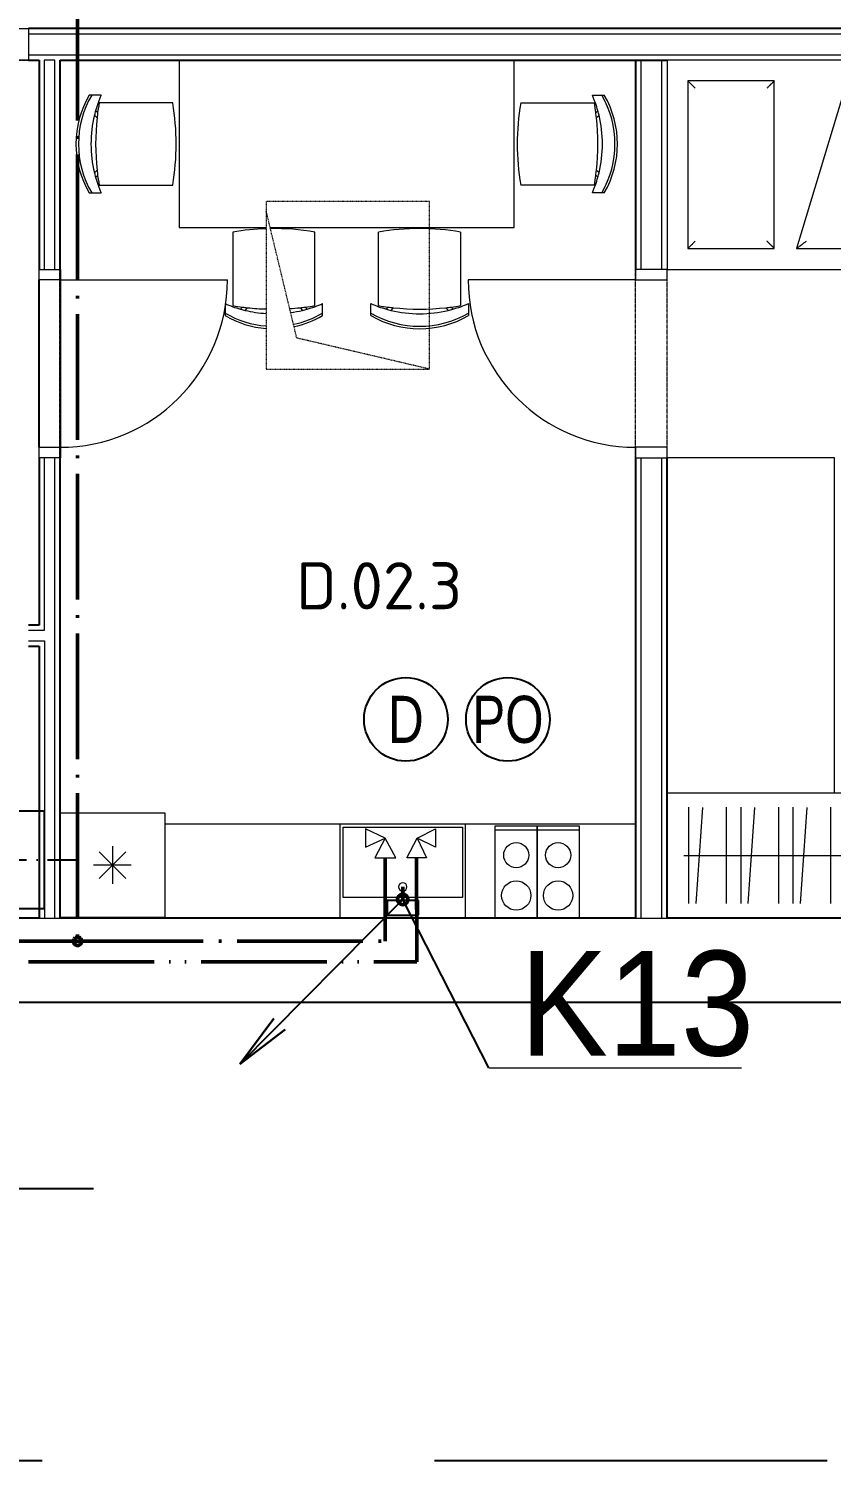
# Model space of a CAD drawing. Header units: millimetres. Extents: x 2377 to 264466, y -28213 to 61616.
# Drawn here: x 17468 to 21302, y 4870 to 11710 of the extents above; entities that cross this region are included whole.
import ezdxf
from ezdxf.enums import TextEntityAlignment as Align
from ezdxf.lldxf.tags import DXFTag

# ---------------------------------------------------------------- set-up
doc = ezdxf.new("R2010")
doc.units = ezdxf.units.MM
for name, pattern in [('ACAD_ISO04W100', [30.5, 24, -3, 0.5, -3]), ('ACAD_ISO05W100', [33, 24, -3, 0, -3, 0, -3]), ('Bodkočiarkovaná 3mm', [5, 3, -1, 0, -1]), ('Nad rovinou rezu _viditeľná hrana_', [6, 3, -1.5, 0, -1.5]), ('Čiarkovaná 3mm', [6, 3, -3])]:
    doc.linetypes.add(name, pattern=pattern)
doc.layers.get('0').update_dxf_attribs({"color": 8})
for name, color, linetype, lineweight in [('01_Plná_0_18mm_čierna', 8, 'Continuous', 9), ('_Overhead_', 8, 'Nad rovinou rezu _viditeľná hrana_', 9), ('Common Edges', 8, 'Continuous', 20), ('Dvere - nad rovinou rezu', 8, 'Bodkočiarkovaná 3mm', 9), ('Floors', 8, 'Continuous', 20), ('Frame_Mullion', 8, 'Continuous', 20), ('Furniture', 8, 'Continuous', 9), ('Plan Swing', 8, 'Continuous', 9), ('Plumbing Fixtures', 8, 'Continuous', 9), ('Room Tags', 8, 'Continuous', 9), ('Walls', 8, 'Continuous', 25), ('ZTI- BATÉRIE', 6, 'Continuous', 18), ('ZTI- PRÍVOD STUDENEJ VODY', 5, 'ACAD_ISO04W100', 50), ('ZTI- PRÍVOD TEPLEJ VODY', 1, 'ACAD_ISO05W100', 50), ('ZTI_KANAL', 30, 'Continuous', 50), ('ZTI_S_KANAL', 30, 'Continuous', 50)]:
    doc.layers.add(name, color=color, linetype=linetype, lineweight=lineweight)
for name, color, linetype in [('IS_Popisy_úseků_Vodovod', 7, 'SOLID'), ('ZT_SMER STUPANIA', 4, 'Continuous'), ('ZTI_popis Pluvia 150', 7, 'Continuous'), ('ZTI_T_ZARPR', 4, 'Continuous')]:
    doc.layers.add(name, color=color, linetype=linetype)
doc.layers.add('NETLAC', color=240, linetype='Čiarkovaná 3mm', plot=False, transparency=0.1)
doc.styles.add('HRUBE', font='arial.ttf', dxfattribs={"width": 0.75})
doc.styles.add('ISOCPEUR_6', font='isocpeur.ttf', dxfattribs={"height": 225})
doc.styles.add('Style-Arial', font='arial.ttf')
tags = doc.linetypes.add('SOLID', pattern=[10, 10, 0]).pattern_tags.tags
tags[6:7] = [DXFTag(74, 4), DXFTag(75, 0), DXFTag(340, '0'), DXFTag(46, 0.0), DXFTag(50, 0.0), DXFTag(44, 0.0), DXFTag(45, 0.0)]
tags[4:5] = [DXFTag(74, 4), DXFTag(75, 0), DXFTag(340, '0'), DXFTag(46, 0.0), DXFTag(50, 0.0), DXFTag(44, 0.0), DXFTag(45, 0.0)]

# ---------------------------------------------------------------- blocks, each defined once
blk = doc.blocks.new('Dvere 1-kridlové obložkové plné - 800x1970 PZ-4832842-2NP _PRAC_')
at = {"layer": 'Dvere - nad rovinou rezu'}
for p, q in [((-450, 75), (450, 75)), ((-450, -75), (450, -75))]:
    blk.add_line(p, q, dxfattribs=at)
at = {"layer": 'Frame_Mullion'}
for p, q in [((-450, 75), (-400, 75)), ((-450, -75), (-450, 75)), ((-400, 75), (-400, -75)), ((400, 75), (450, 75)), ((400, -75), (400, 75)), ((450, 75), (450, -75)), ((-400, -75), (-450, -75)), ((450, -75), (400, -75))]:
    blk.add_line(p, q, dxfattribs=at)
at = {"layer": 'Plan Swing'}
blk.add_line((400, -75), (400, -875), dxfattribs=at)
blk.add_arc((400, -75), 800, 180, 270, dxfattribs=at)
blk = doc.blocks.new('Dvere 1-kridlové obložkové plné - 800x1970-4672632-2NP _PRAC_')
at = {"layer": 'Dvere - nad rovinou rezu'}
for p, q in [((-450, 50), (450, 50)), ((-450, -50), (450, -50))]:
    blk.add_line(p, q, dxfattribs=at)
at = {"layer": 'Frame_Mullion'}
for p, q in [((-450, 50), (-400, 50)), ((-450, -50), (-450, 50)), ((-400, 50), (-400, -50)), ((400, 50), (450, 50)), ((400, -50), (400, 50)), ((450, 50), (450, -50)), ((-400, -50), (-450, -50)), ((450, -50), (400, -50))]:
    blk.add_line(p, q, dxfattribs=at)
at = {"layer": 'Plan Swing'}
blk.add_line((400, -50), (400, -850), dxfattribs=at)
blk.add_arc((400, -50), 800, 180, 270, dxfattribs=at)
blk = doc.blocks.new('Dvere 1-kridlové obložkové plné - 800x1970-4673337-2NP _PRAC_')
at = {"layer": 'Dvere - nad rovinou rezu'}
for p, q in [((-450, 75), (450, 75)), ((-450, -75), (450, -75))]:
    blk.add_line(p, q, dxfattribs=at)
at = {"layer": 'Frame_Mullion'}
for p, q in [((-400, 75), (-450, 75)), ((-450, 75), (-450, -75)), ((-400, -75), (-400, 75)), ((450, 75), (400, 75)), ((400, 75), (400, -75)), ((450, -75), (450, 75)), ((-450, -75), (-400, -75)), ((400, -75), (450, -75))]:
    blk.add_line(p, q, dxfattribs=at)
at = {"layer": 'Plan Swing'}
blk.add_line((400, 75), (400, 875), dxfattribs=at)
blk.add_arc((400, 75), 800, 90, 180, dxfattribs=at)
blk = doc.blocks.new('CS_Satnik - CS_Satnik-5018938-2NP _PRAC_')
at = {"layer": 'Furniture'}
for p, q in [((0, 0), (0, 600)), ((0, 600), (2900.5, 600)), ((2900.5, 600), (2900.5, 0)), ((105, 70), (105, 530)), ((139, 70.6), (171, 529.4)), ((285, 70), (285, 530)), ((354.1, 70), (354.1, 530)), ((388.1, 70.6), (420.2, 529.4)), ((534.1, 70), (534.1, 530)), ((603.3, 70), (603.3, 530)), ((637.2, 70.6), (669.3, 529.4)), ((783.3, 70), (783.3, 530)), ((852.4, 70), (852.4, 530)), ((886.4, 70.6), (918.5, 529.4)), ((1032.4, 70), (1032.4, 530)), ((1101.5, 70), (1101.5, 530)), ((1135.5, 70.6), (1167.6, 529.4)), ((1281.5, 70), (1281.5, 530)), ((1350.7, 70), (1350.7, 530)), ((1384.6, 70.6), (1416.7, 529.4)), ((1530.7, 70), (1530.7, 530)), ((1599.8, 70), (1599.8, 530)), ((1633.8, 70.6), (1665.9, 529.4)), ((1779.8, 70), (1779.8, 530)), ((1849, 70), (1849, 530)), ((1882.9, 70.6), (1915, 529.4)), ((2029, 70), (2029, 530)), ((2098.1, 70), (2098.1, 530)), ((2132, 70.6), (2164.1, 529.4)), ((2278.1, 70), (2278.1, 530)), ((2347.2, 70), (2347.2, 530)), ((2381.2, 70.6), (2413.3, 529.4)), ((2527.2, 70), (2527.2, 530)), ((2596.4, 70), (2596.4, 530)), ((2630.3, 70.6), (2662.4, 529.4)), ((2776.4, 70), (2776.4, 530)), ((80, 300), (2820.5, 300)), ((2900.5, 0), (0, 0))]:
    blk.add_line(p, q, dxfattribs=at)
blk = doc.blocks.new('CS_Poschodova postel - CS_Poschodova postel-1936626-2NP _PRAC_')
at = {"layer": 'Furniture'}
for p, q in [((1000, 2000), (0, 2000)), ((0, 2000), (0, 814.5)), ((1000, 0), (1000, 2000)), ((100, 1900), (100, 1487.7)), ((390.6, 1900), (100, 1900)), ((900, 1900), (390.6, 1900)), ((900, 1487.7), (900, 1900)), ((100, 1487.7), (362.4, 1487.7)), ((362.4, 1487.7), (900, 1487.7)), ((900, 1139.8), (100, 1380.7)), ((100, 1380.7), (100, 814.5)), ((900, 100), (900, 1139.8)), ((100, 771.7), (100, 100)), ((0, 747.6), (0, 0)), ((100, 100), (900, 100)), ((0, 0), (1000, 0))]:
    blk.add_line(p, q, dxfattribs=at)
for points, knots in [([(135, 1865), (131.9, 1868.1), (127.4, 1872.6), (121.6, 1878.4), (118.1, 1881.9), (115.6, 1884.5), (113.1, 1886.9), (110.7, 1889.2), (108.7, 1891.3), (106.7, 1893.3), (104.6, 1895.4), (102.6, 1897.4), (100.6, 1899.4), (100, 1900), (100, 1900)], [-1, -1, -1, -1, -0.833333, -0.75, -0.666667, -0.625, -0.583333, -0.5, -0.458333, -0.416667, -0.333333, -0.25, -0.166667, 0, 0, 0, 0]), ([(900, 1900), (900, 1900), (899.4, 1899.4), (897.4, 1897.4), (895.4, 1895.4), (893.3, 1893.3), (891.3, 1891.3), (889.2, 1889.3), (886.4, 1886.4), (883.2, 1883.2), (880.5, 1880.5), (877.7, 1877.7), (872.6, 1872.6), (868.1, 1868.1), (865, 1865)], [0, 0, 0, 0, 0.166667, 0.25, 0.333333, 0.416667, 0.458333, 0.5, 0.583333, 0.666667, 0.708333, 0.75, 0.833333, 1, 1, 1, 1]), ([(100, 1487.7), (100, 1487.7), (100.6, 1488.3), (102.6, 1490.3), (104.6, 1492.3), (106.7, 1494.4), (108.7, 1496.4), (110.8, 1498.5), (113.6, 1501.3), (116.8, 1504.5), (119.5, 1507.2), (122.3, 1510), (127.4, 1515.1), (131.9, 1519.6), (135, 1522.7)], [0, 0, 0, 0, 0.166667, 0.25, 0.333333, 0.416667, 0.458333, 0.5, 0.583333, 0.666667, 0.708333, 0.75, 0.833333, 1, 1, 1, 1]), ([(900, 1487.7), (900, 1487.7), (899.4, 1488.3), (897.4, 1490.3), (895.4, 1492.3), (893.3, 1494.4), (891.3, 1496.4), (889.3, 1498.5), (886.4, 1501.3), (883.2, 1504.5), (880.5, 1507.2), (877.7, 1510), (872.6, 1515.1), (868.1, 1519.7), (865, 1522.7)], [0, 0, 0, 0, 0.166667, 0.25, 0.333333, 0.416667, 0.458333, 0.5, 0.583333, 0.666667, 0.708333, 0.75, 0.833333, 1, 1, 1, 1]), ([(100, 1380.7), (100, 1380.7), (100.6, 1379.9), (102.3, 1377.6), (103.6, 1375.9), (105, 1373.9), (106.7, 1371.6), (108.7, 1369), (110.7, 1366.2), (113.1, 1363.1), (115.6, 1359.8), (118.1, 1356.3), (121.6, 1351.7), (127.4, 1343.9), (131.9, 1337.7), (135, 1333.6)], [0, 0, 0, 0, 0.166667, 0.25, 0.291667, 0.333333, 0.416667, 0.458333, 0.5, 0.583333, 0.625, 0.666667, 0.75, 0.833333, 1, 1, 1, 1]), ([(900, 1139.8), (900, 1139.8), (899.2, 1139.2), (896.2, 1137), (892.8, 1134.4), (889.8, 1132.2), (886.4, 1129.6), (882.6, 1126.8), (878.4, 1123.7), (872.6, 1119.4), (868.1, 1116.1), (865, 1113.7)], [0, 0, 0, 0, 0.166667, 0.333333, 0.416667, 0.5, 0.583333, 0.666667, 0.75, 0.833333, 1, 1, 1, 1]), ([(135, 135), (131.9, 131.9), (127.4, 127.4), (121.6, 121.6), (118.1, 118.1), (115.5, 115.6), (113.1, 113.1), (110.8, 110.7), (108.7, 108.7), (106.7, 106.7), (104.6, 104.6), (102.6, 102.6), (100.6, 100.6), (100, 100), (100, 100)], [-1, -1, -1, -1, -0.833333, -0.75, -0.666667, -0.625, -0.583333, -0.5, -0.458333, -0.416667, -0.333333, -0.25, -0.166667, 0, 0, 0, 0]), ([(900, 100), (900, 100), (899.4, 100.6), (897.4, 102.6), (895.4, 104.6), (893.3, 106.7), (891.3, 108.7), (889.3, 110.8), (886.4, 113.6), (883.2, 116.8), (880.5, 119.5), (877.7, 122.3), (872.6, 127.4), (868.1, 131.9), (865, 135)], [0, 0, 0, 0, 0.166667, 0.25, 0.333333, 0.416667, 0.458333, 0.5, 0.583333, 0.666667, 0.708333, 0.75, 0.833333, 1, 1, 1, 1])]:
    blk.add_open_spline(points, degree=3, knots=knots, dxfattribs=at)
blk = doc.blocks.new('CS_Stol hranaty - CS_Stol hranaty-V14-2NP _PRAC_')
at = {"layer": 'Furniture'}
for p, q in [((0, 800), (0, 0)), ((1600, 0), (1600, 800)), ((0, 0), (1600, 0))]:
    blk.add_line(p, q, dxfattribs=at)
blk = doc.blocks.new('CS_Umyvadlo - CS_Umyvadlo-5039006-2NP _PRAC_')
at = {"layer": 'Plumbing Fixtures'}
for p, q in [((837.3, 600), (837.3, 150)), ((1437.3, 150), (1437.3, 600)), ((2274.5, 150), (2274.5, 600)), ((852.3, 164.5), (852.3, 500)), ((852.3, 500), (1422.3, 500)), ((1422.3, 500), (1422.3, 164.5)), ((25, 150), (837.3, 150)), ((837.3, 150), (1437.3, 150)), ((1422.3, 164.5), (852.3, 164.5)), ((1437.3, 150), (2274.5, 150))]:
    blk.add_line(p, q, dxfattribs=at)
for start, end in [(0, 180), (180, 0)]:
    blk.add_arc((1137.3, 450), 20, start, end, dxfattribs=at)
blk = doc.blocks.new('CS_Stol hranaty - CS_Stol hranaty-V18-2NP _PRAC_')
at = {"layer": 'Furniture'}
for p, q in [((0, 800), (0, 0)), ((1600, 0), (1600, 800)), ((0, 0), (415.5, 0)), ((434.3, 0), (1600, 0))]:
    blk.add_line(p, q, dxfattribs=at)
blk = doc.blocks.new('CS_Stolicka - Klasická-V19-2NP _PRAC_')
at = {"layer": 'Furniture'}
for p, q in [((-234.2, 180.7), (-234.2, 123.8)), ((-160, 150.2), (-151.1, 140.3)), ((-126.9, 143.1), (-138.3, 155.8)), ((135.9, 155.8), (124.5, 143.1)), ((148.7, 140.3), (157.6, 150.2)), ((231.7, 123.8), (231.7, 180.7)), ((-197.2, 133.4), (-197.2, -218.1)), ((194.8, -218.1), (194.8, 133.4))]:
    blk.add_line(p, q, dxfattribs=at)
for centre, radius, start, end in [((-1.2, -215.8), 459.8, 102.12728, 120.44131), ((-1.2, -227.8), 459.8, 101.77559, 120.44131), ((-1.2, -215.8), 459.8, 59.55869, 85.47916), ((-1.2, -227.8), 459.8, 59.55869, 85.47916), ((-1.2, -414.2), 586.3, 105.71437, 113.41543), ((-1.2, -1019.2), 1169.1, 97.36676, 99.65113), ((-1.2, -414.2), 586.3, 103.52257, 105.71437), ((-1.2, -1019.2), 1169.1, 96.17237, 97.36676), ((-1.2, -414.2), 586.3, 97.88233, 103.52257), ((-1.2, -1019.2), 1169.1, 93.7137, 96.17237), ((-1.2, -1019.2), 1169.1, 83.82763, 88.22394), ((-1.2, -414.2), 586.3, 76.47743, 86.45081), ((-1.2, -1019.2), 1169.1, 82.63324, 83.82763), ((-1.2, -414.2), 586.3, 74.28563, 76.47743), ((-1.2, -1019.2), 1169.1, 80.34887, 82.63324), ((-1.2, -414.2), 586.3, 66.58457, 74.28563), ((-1.2, 933.1), 1167.9, 260.33839, 270.78754), ((-1.2, 933.1), 1167.9, 271.7797, 279.66161)]:
    blk.add_arc(centre, radius, start, end, dxfattribs=at)
blk = doc.blocks.new('CS_Stolicka - Klasická-4868357-2NP _PRAC_')
at = {"layer": 'Furniture'}
for p, q in [((-197.2, -133.4), (-197.2, 218.1)), ((194.8, 218.1), (194.8, -133.4)), ((-234.2, -180.7), (-234.2, -123.8)), ((231.7, -123.8), (231.7, -180.7)), ((-160, -150.2), (-151.1, -140.3)), ((-126.9, -143.1), (-138.3, -155.8)), ((135.9, -155.8), (124.5, -143.1)), ((148.7, -140.3), (157.6, -150.2))]:
    blk.add_line(p, q, dxfattribs=at)
for centre, radius, start, end in [((-1.2, -933.1), 1167.9, 80.33839, 99.66161), ((-1.2, 414.2), 586.3, 246.58457, 254.28563), ((-1.2, 1019.2), 1169.1, 260.34887, 262.63324), ((-1.2, 1019.2), 1169.1, 277.36676, 279.65113), ((-1.2, 414.2), 586.3, 285.71437, 293.41543), ((-1.2, 227.8), 459.8, 239.55869, 300.44131), ((-1.2, 215.8), 459.8, 239.55869, 300.44131), ((-1.2, 414.2), 586.3, 254.28563, 256.47743), ((-1.2, 1019.2), 1169.1, 262.63324, 263.82763), ((-1.2, 414.2), 586.3, 256.47743, 283.52257), ((-1.2, 1019.2), 1169.1, 263.82763, 276.17237), ((-1.2, 1019.2), 1169.1, 276.17237, 277.36676), ((-1.2, 414.2), 586.3, 283.52257, 285.71437)]:
    blk.add_arc(centre, radius, start, end, dxfattribs=at)
blk = doc.blocks.new('CS_Stolicka - Klasická-1790388-2NP _PRAC_')
at = {"layer": 'Furniture'}
for p, q in [((-234.2, 180.7), (-234.2, 123.8)), ((-160, 150.2), (-151.1, 140.3)), ((-126.9, 143.1), (-138.3, 155.8)), ((135.9, 155.8), (124.5, 143.1)), ((148.7, 140.3), (157.6, 150.2)), ((231.7, 123.8), (231.7, 180.7)), ((-197.2, 133.4), (-197.2, -218.1)), ((194.8, -218.1), (194.8, 133.4))]:
    blk.add_line(p, q, dxfattribs=at)
for centre, radius, start, end in [((-1.2, -215.8), 459.8, 59.55869, 120.44131), ((-1.2, -227.8), 459.8, 59.55869, 120.44131), ((-1.2, -414.2), 586.3, 105.71437, 113.41543), ((-1.2, -1019.2), 1169.1, 97.36676, 99.65113), ((-1.2, -414.2), 586.3, 103.52257, 105.71437), ((-1.2, -1019.2), 1169.1, 96.17237, 97.36676), ((-1.2, -414.2), 586.3, 76.47743, 103.52257), ((-1.2, -1019.2), 1169.1, 83.82763, 96.17237), ((-1.2, -1019.2), 1169.1, 82.63324, 83.82763), ((-1.2, -414.2), 586.3, 74.28563, 76.47743), ((-1.2, -1019.2), 1169.1, 80.34887, 82.63324), ((-1.2, -414.2), 586.3, 66.58457, 74.28563), ((-1.2, 933.1), 1167.9, 260.33839, 279.66161)]:
    blk.add_arc(centre, radius, start, end, dxfattribs=at)
blk = doc.blocks.new('2NP podklad')
at = {"layer": '01_Plná_0_18mm_čierna', "color": 252}
for p, q in [((17617.7, 7963.6), (18117.7, 7963.6)), ((17617.7, 7463.6), (17617.7, 7963.6)), ((18117.7, 7963.6), (18117.7, 7463.6)), ((19697, 7901.1), (19897, 7901.1)), ((19697, 7461.1), (19697, 7901.1)), ((19897, 7881.1), (19697, 7881.1)), ((19897, 7901.1), (19897, 7461.1)), ((19897, 7901.1), (20097, 7901.1)), ((19897, 7461.1), (19897, 7901.1)), ((20097, 7881.1), (19897, 7881.1)), ((20097, 7901.1), (20097, 7461.1)), ((17867.7, 7803.6), (17867.7, 7623.6)), ((17931.3, 7777.3), (17804, 7650)), ((17931.3, 7650), (17804, 7777.3)), ((17957.7, 7713.6), (17777.7, 7713.6)), ((18117.7, 7463.6), (17617.7, 7463.6)), ((19897, 7461.1), (19697, 7461.1)), ((20097, 7461.1), (19897, 7461.1))]:
    blk.add_line(p, q, dxfattribs=at)
for centre, radius in [((19797, 7761.1), 60), ((19997, 7761.1), 60), ((19797, 7568.5), 70), ((19997, 7568.5), 70)]:
    blk.add_circle(centre, radius, dxfattribs=at)
at = {"layer": '_Overhead_', "color": 252}
for p, q in [((19382.7, 10883.2), (18602.7, 10883.2)), ((18602.7, 10883.2), (18602.7, 10837.6)), ((19382.7, 10083.2), (19382.7, 10883.2)), ((18748.6, 10231.7), (18602.7, 10837.6)), ((18602.7, 10837.6), (18602.7, 10083.2)), ((19382.7, 10083.2), (18748.6, 10231.7)), ((18602.7, 10083.2), (19382.7, 10083.2))]:
    blk.add_line(p, q, dxfattribs=at)
at = {"layer": 'Common Edges', "color": 252}
for p, q in [((17467.7, 11684.7), (27483, 11684.7)), ((17467.7, 11584.7), (26493, 11584.7)), ((17592.7, 11559.7), (17542.4, 11559.7)), ((17542.4, 11559.7), (17542.4, 10559.7)), ((17592.7, 10559.7), (17592.7, 11559.7)), ((20392.2, 11559.7), (20392.2, 10559.7)), ((20492.2, 10559.7), (20492.2, 11559.7)), ((17542.4, 9659.7), (17542.4, 8834.7)), ((17592.7, 7459.7), (17592.7, 9659.7)), ((20392.2, 9659.7), (20392.2, 7459.7)), ((20492.2, 7459.7), (20492.2, 9659.7)), ((17542.4, 8834.7), (17467.7, 8834.7)), ((17467.7, 8784.7), (17542.7, 8784.7)), ((17542.7, 8784.7), (17542.7, 7459.7)), ((17517.7, 7459.7), (17617.7, 7459.7)), ((20367.2, 7459.7), (20517.2, 7459.7))]:
    blk.add_line(p, q, dxfattribs=at)
at = {"layer": 'Floors', "color": 252}
blk.add_line((17517.4, 7459.7), (17517.4, 8759.7), dxfattribs=at)
at = {"layer": 'Walls', "color": 252}
for p, q in [((27483, 11709.7), (17467.7, 11709.7)), ((17467.7, 11559.7), (17517.4, 11559.7)), ((17517.4, 11559.7), (17517.4, 10559.7)), ((17617.7, 11559.7), (20517.2, 11559.7)), ((17617.7, 10559.7), (17617.7, 11559.7)), ((20367.2, 11559.7), (20367.2, 10559.7)), ((17617.7, 10559.7), (17617.7, 9659.7)), ((17517.4, 9709.7), (17517.4, 10509.7)), ((17517.4, 9659.7), (17517.4, 8859.7)), ((17617.7, 7459.7), (17617.7, 9659.7)), ((20367.2, 9659.7), (20367.2, 7459.7)), ((20517.2, 7459.7), (20517.2, 9659.7)), ((17517.4, 8859.7), (17467.7, 8859.7)), ((17467.7, 8759.7), (17517.7, 8759.7)), ((17517.7, 8759.7), (17517.7, 7459.7)), ((17517.7, 7459.7), (14927.7, 7459.7)), ((20367.2, 7459.7), (17617.7, 7459.7)), ((23392.7, 7459.7), (20517.2, 7459.7)), ((5262.7, 7059.7), (65697.7, 7059.7))]:
    blk.add_line(p, q, dxfattribs=at)
at = {"layer": 'Frame_Mullion', "color": 252}
blk.add_blockref('Dvere 1-kridlové obložkové plné - 800x1970 PZ-4832842-2NP _PRAC_', (17017.7, 11634.7), dxfattribs=at)
at = {"layer": 'Frame_Mullion', "color": 252, "rotation": 90}
for name, p in [('Dvere 1-kridlové obložkové plné - 800x1970-4672632-2NP _PRAC_', (17567.4, 10109.7)), ('Dvere 1-kridlové obložkové plné - 800x1970-4673337-2NP _PRAC_', (20442.2, 10109.7))]:
    blk.add_blockref(name, p, dxfattribs=at)
at = {"layer": 'Furniture', "color": 252}
for name, p in [('CS_Stol hranaty - CS_Stol hranaty-V18-2NP _PRAC_', (18187.2, 10759.7)), ('CS_Stolicka - Klasická-4868357-2NP _PRAC_', (19336.7, 10519.7)), ('CS_Satnik - CS_Satnik-5018938-2NP _PRAC_', (20517.2, 7459.7))]:
    blk.add_blockref(name, p, dxfattribs=at)
for name, p, rotation in [('CS_Poschodova postel - CS_Poschodova postel-1936626-2NP _PRAC_', (22517.2, 10559.7), 90), ('CS_Stolicka - Klasická-1790388-2NP _PRAC_', (17937.7, 11159.7), 90), ('CS_Stolicka - Klasická-4868357-2NP _PRAC_', (20036.7, 11159.7), 90), ('CS_Stolicka - Klasická-V19-2NP _PRAC_', (18637.7, 10519.7), 180), ('CS_Stol hranaty - CS_Stol hranaty-V14-2NP _PRAC_', (21317.2, 8059.7), 90)]:
    blk.add_blockref(name, p, dxfattribs=dict(at, rotation=rotation))
at = {"layer": 'Plumbing Fixtures', "color": 252, "rotation": 180}
blk.add_blockref('CS_Umyvadlo - CS_Umyvadlo-5039006-2NP _PRAC_', (20392.2, 8059.7), dxfattribs=at)
at = {"layer": 'Room Tags', "color": 252, "insert": (18745.6, 9160.6), "char_height": 225, "width": 931.962, "attachment_point": 1, "style": 'ISOCPEUR_6'}
blk.add_mtext('D.02.3', dxfattribs=at)
blk = doc.blocks.new('ohrievac')
at = {"color": 0, "linetype": 'Bodkočiarkovaná 3mm', "ltscale": 50}
for p, q in [((15359.1, 18661.3), (15359.1, 17896.3)), ((15926.6, 18278.8), (14791.6, 18278.8))]:
    blk.add_line(p, q, dxfattribs=at)
at = {"color": 0}
for p, q in [((14941.6, 18511.3), (14941.6, 18046.3)), ((15776.6, 18511.3), (14941.6, 18511.3)), ((15776.6, 18046.3), (15776.6, 18511.3)), ((14941.6, 18046.3), (15776.6, 18046.3))]:
    blk.add_line(p, q, dxfattribs=at)
blk = doc.blocks.new('netlac')
at = {"layer": 'NETLAC', "ltscale": 500}
blk.add_line((73350.7, 5406.4), (83850.7, 5406.4), dxfattribs=at)
blk = doc.blocks.new('asasdasdasd')
at = {"layer": 'ZT_SMER STUPANIA', "color": 30, "linetype": 'Continuous'}
blk.add_line((26682.9, 6885.6), (25903.7, 6099), dxfattribs=at)
at = {"layer": 'ZT_SMER STUPANIA', "color": 30, "linetype": 'Continuous', "lineweight": 30}
for q in [(26066.6, 6317.4), (26120.5, 6264)]:
    blk.add_line((25903.7, 6099), q, dxfattribs=at)
blk = doc.blocks.new('KBKKB')
at = {"layer": 'ZTI- BATÉRIE', "color": 6, "lineweight": 18, "elevation": 0}
for points in [[(-160048.8, -39313.2), (-160048.8, -39400.7), (-159961.3, -39356.9), (-160048.8, -39313.2)], [(-160005.1, -39450.7), (-159911.3, -39450.7), (-159961.3, -39356.9), (-160005.1, -39450.7)]]:
    blk.add_lwpolyline(points, dxfattribs=at)
at = {"layer": 'ZTI- BATÉRIE', "color": 6, "lineweight": 18}
for points in [[(-159714.5, -39313.2), (-159714.5, -39400.7), (-159808.2, -39356.9), (-159714.5, -39313.2)], [(-159758.2, -39450.7), (-159858.2, -39450.7), (-159808.2, -39356.9), (-159758.2, -39450.7)]]:
    blk.add_lwpolyline(points, dxfattribs=at)

msp = doc.modelspace()

# ---------------------------------------------------------------- linework, layer by layer
at = {"color": 7, "lineweight": 18, "transparency": 33554687}
msp.add_line((19665.3, 6744.5), (20872.3, 6744.5), dxfattribs=at)
at = {"layer": 'ZTI_popis Pluvia 150', "color": 250, "ltscale": 20}
msp.add_line((13966.4, 6168), (17778, 6168), dxfattribs=at)

# ---------------------------------------------------------------- block references
at = {"color": 0}
msp.add_blockref('2NP podklad', (0, 0), dxfattribs=at)

# ---------------------------------------------------------------- next in the draw order: linework, layer by layer
at = {"color": 6, "ltscale": 20}
for p, q in [((19329.9, 7544), (19179.9, 7544)), ((19179.9, 7544), (19179.9, 7474)), ((19329.9, 7474), (19329.9, 7544)), ((19179.9, 7474), (19329.9, 7474))]:
    msp.add_line(p, q, dxfattribs=at)
at = {"color": 0}
msp.add_line((19665.3, 6744.5), (19254.9, 7549.7), dxfattribs=at)
at = {"layer": 'ZTI- PRÍVOD STUDENEJ VODY', "ltscale": 25}
for points in [[(17701.7, 11870.3), (17701.7, 7349.7)], [(14841, 7950.2), (14841.1, 7349.3), (17707.8, 7349.7)], [(17701.7, 7349.7), (19171.1, 7349.7), (19171.1, 7748.8)]]:
    msp.add_lwpolyline(points, dxfattribs=at)
msp.add_circle((17701.7, 7349.7), 20, dxfattribs=at)
at = {"layer": 'ZTI- PRÍVOD TEPLEJ VODY', "ltscale": 25}
msp.add_lwpolyline([(14991, 7950.2), (14991.4, 7250), (19321.4, 7252.3), (19321.1, 7748.8)], dxfattribs=at)
at = {"layer": 'ZTI_KANAL'}
msp.add_line((19254.9, 7609.7), (19254.9, 7549.7), dxfattribs=at)
at = {"layer": 'ZTI_S_KANAL', "color": 30, "ltscale": 50}
msp.add_circle((19254.9, 7549.7), 25, dxfattribs=at)
at = {"layer": 'ZTI_T_ZARPR', "color": 4, "linetype": 'Continuous'}
for centre in [(19270, 8410), (19757.1, 8410)]:
    msp.add_circle(centre, 200, dxfattribs=at)

# ---------------------------------------------------------------- next in the draw order: block references
at = {"color": 0, "xscale": 1.25, "yscale": 1.25, "zscale": 1.25}
msp.add_blockref('netlac', (-76031.6, -1888), dxfattribs=at)
at = {"color": 0, "rotation": 180}
msp.add_blockref('ohrievac', (32484.3, 26017.4), dxfattribs=at)
at = {"layer": 'ZTI- BATÉRIE', "xscale": -1}
msp.add_blockref('KBKKB', (-140637.1, 47199.4), dxfattribs=at)
at = {"layer": 'ZTI- PRÍVOD STUDENEJ VODY'}
msp.add_blockref('asasdasdasd', (-7427.9, 664.1), dxfattribs=at)

# ---------------------------------------------------------------- next in the draw order: texts
at = {"layer": 'IS_Popisy_úseků_Vodovod', "ltscale": 10, "insert": (23560.8, 6797), "char_height": 500, "width": 3746.128, "attachment_point": 9, "style": 'Style-Arial'}
msp.add_mtext('\\pxql;{\\W0.9;K13}', dxfattribs=at)
at = {"layer": 'ZTI_T_ZARPR', "color": 4, "linetype": 'Continuous', "style": 'HRUBE', "width": 0.75}
for s, p in [('D', (19270, 8410)), ('PO', (19757.1, 8410))]:
    msp.add_text(s, height=225, dxfattribs=at).set_placement(p, align=Align.MIDDLE_CENTER)

doc.saveas('drawing.dxf')
